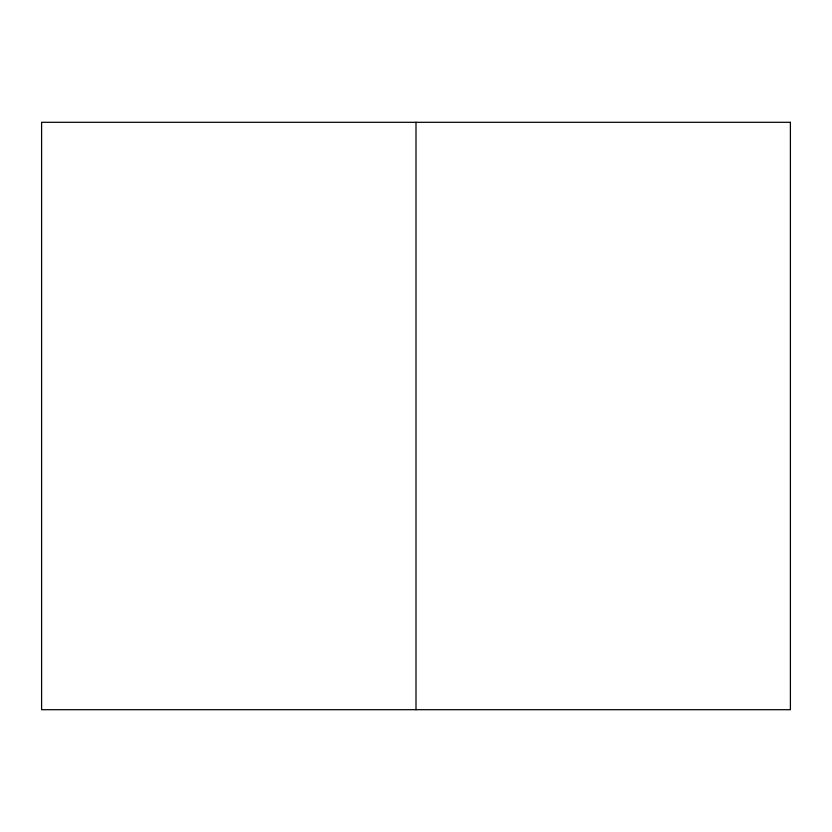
<?xml version="1.0" encoding="UTF-8"?>
<svg xmlns="http://www.w3.org/2000/svg" width="832" height="832" viewBox="0 0 832 832"><rect width="100%" height="100%" fill="white"/><g stroke="black" fill="none" stroke-linecap="round" stroke-linejoin="round"><path stroke-width="1.25" d="M416 122.304L416 709.696M790.4 122.304L41.6 122.304L41.6 709.696L790.4 709.696L790.4 122.304"/></g></svg>
